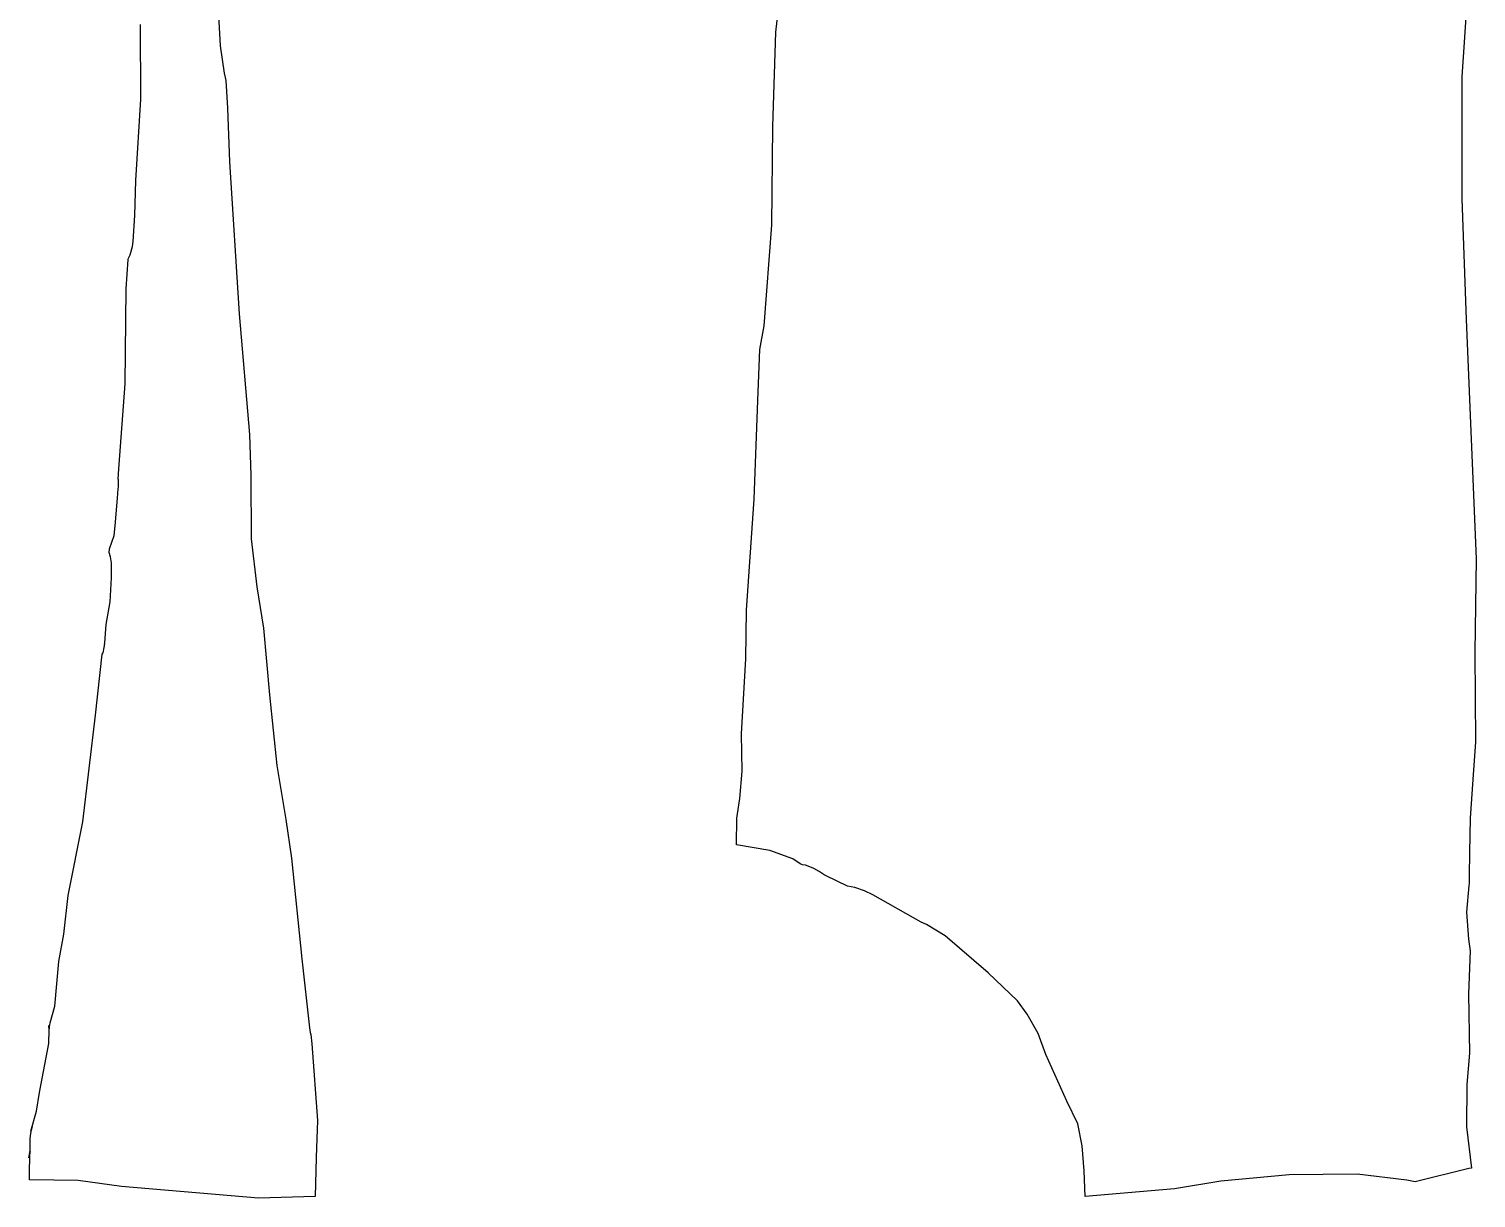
# Model space of a CAD drawing. Extents: x -2300 to 2026, y -6513 to 1502.
# Drawn here: x -1948.5 to -1883.7, y -3742.2 to -3689.8 of the extents above; entities that cross this region are included whole.
import ezdxf

# ---------------------------------------------------------------- set-up
doc = ezdxf.new("R2010")
doc.units = 0

msp = doc.modelspace()

# ---------------------------------------------------------------- linework, layer by layer
at = {"layer": 'Layer 1'}
for p, q in [((-1940.180348, -3686.329677), (-1939.945229, -3690.598137)), ((-1884.014053, -3687.280052), (-1884.334992, -3691.98195)), ((-1915.054937, -3689.976029), (-1914.892166, -3688.552359)), ((-1943.505062, -3692.979553), (-1943.52517, -3689.637133)), ((-1915.197902, -3694.204583), (-1915.054937, -3689.976029)), ((-1939.945229, -3690.598137), (-1939.778817, -3691.816697)), ((-1939.778817, -3691.816697), (-1939.698722, -3692.145838)), ((-1939.698722, -3692.145838), (-1939.616554, -3693.394878)), ((-1884.334992, -3691.98195), (-1884.328562, -3697.443328)), ((-1943.735545, -3696.624233), (-1943.505062, -3692.979553)), ((-1939.616554, -3693.394878), (-1939.52922, -3695.798348)), ((-1915.243553, -3698.626179), (-1915.197902, -3694.204583)), ((-1939.52922, -3695.798348), (-1939.101337, -3702.604678)), ((-1943.772227, -3698.196703), (-1943.735545, -3696.624233)), ((-1884.328562, -3697.443328), (-1884.135761, -3702.861703)), ((-1943.844066, -3699.356423), (-1943.772227, -3698.196703)), ((-1915.576863, -3703.136989), (-1915.243553, -3698.626179)), ((-1943.986157, -3699.952686), (-1943.875583, -3699.583752)), ((-1943.875583, -3699.583752), (-1943.844066, -3699.356423)), ((-1944.158792, -3701.477105), (-1944.065765, -3700.168585)), ((-1944.065765, -3700.168585), (-1944.056451, -3700.103604)), ((-1944.056451, -3700.103604), (-1943.986157, -3699.952686)), ((-1944.212534, -3705.745565), (-1944.158792, -3701.477105)), ((-1939.101337, -3702.604678), (-1938.644519, -3708.008938)), ((-1884.135761, -3702.861703), (-1883.691104, -3713.57335)), ((-1915.769098, -3704.197219), (-1915.576863, -3703.136989)), ((-1915.862633, -3706.488079), (-1915.769098, -3704.197219)), ((-1944.49623, -3709.541795), (-1944.212534, -3705.745565)), ((-1916.022843, -3710.901739), (-1915.862633, -3706.488079)), ((-1938.644519, -3708.008938), (-1938.576828, -3709.839848)), ((-1944.52, -3710.01), (-1944.49623, -3709.541795)), ((-1944.512185, -3710.005752), (-1944.52, -3710.01)), ((-1944.502872, -3710.22271), (-1944.512185, -3710.005752)), ((-1938.576828, -3709.839848), (-1938.557778, -3712.687178)), ((-1944.551534, -3710.86554), (-1944.518958, -3710.442843)), ((-1944.518958, -3710.442843), (-1944.512185, -3710.350345)), ((-1944.512185, -3710.350345), (-1944.509645, -3710.320923)), ((-1944.509645, -3710.320923), (-1944.507105, -3710.298698)), ((-1944.507105, -3710.298698), (-1944.504988, -3710.268218)), ((-1944.504988, -3710.268218), (-1944.502872, -3710.22271)), ((-1944.650741, -3712.09341), (-1944.551534, -3710.86554)), ((-1916.375267, -3715.881819), (-1916.022843, -3710.901739)), ((-1944.906031, -3713.13311), (-1944.694527, -3712.540392)), ((-1944.694527, -3712.540392), (-1944.650741, -3712.09341)), ((-1944.918943, -3713.301596), (-1944.906031, -3713.13311)), ((-1938.557778, -3712.687178), (-1938.316326, -3714.836197)), ((-1944.869858, -3713.485534), (-1944.918943, -3713.301596)), ((-1944.816624, -3713.75689), (-1944.869858, -3713.485534)), ((-1944.814507, -3714.434433), (-1944.816624, -3713.75689)), ((-1883.691104, -3713.57335), (-1883.749502, -3717.77259)), ((-1944.884801, -3715.503553), (-1944.814507, -3714.434433)), ((-1938.316326, -3714.836197), (-1938.017247, -3716.688508)), ((-1945.051192, -3716.518493), (-1944.884801, -3715.503553)), ((-1945.125614, -3717.343779), (-1945.051192, -3716.518493)), ((-1916.410404, -3718.059439), (-1916.375267, -3715.881819)), ((-1938.017247, -3716.688508), (-1937.748474, -3719.670776)), ((-1945.241755, -3717.855375), (-1945.19938, -3717.782986)), ((-1945.19938, -3717.782986), (-1945.146146, -3717.545285)), ((-1945.146146, -3717.545285), (-1945.123775, -3717.380212)), ((-1945.130694, -3717.402622), (-1945.125614, -3717.343779)), ((-1945.123775, -3717.380212), (-1945.130694, -3717.402622)), ((-1883.749502, -3717.77259), (-1883.717964, -3721.77435)), ((-1945.532182, -3720.587985), (-1945.241755, -3717.855375)), ((-1916.603676, -3721.425779), (-1916.410404, -3718.059439)), ((-1937.748474, -3719.670776), (-1937.409533, -3722.841638)), ((-1946.102685, -3725.368035), (-1945.532182, -3720.587985)), ((-1916.570614, -3723.093709), (-1916.603676, -3721.425779)), ((-1883.717964, -3721.77435), (-1883.840963, -3723.47191)), ((-1937.409533, -3722.841638), (-1937.006965, -3725.253358)), ((-1916.676024, -3724.317989), (-1916.570614, -3723.093709)), ((-1883.840963, -3723.47191), (-1883.953104, -3725.19635)), ((-1916.810898, -3725.203811), (-1916.676024, -3724.317989)), ((-1946.75432, -3728.660925), (-1946.102685, -3725.368035)), ((-1937.006965, -3725.253358), (-1936.760988, -3726.993248)), ((-1916.815131, -3726.390201), (-1916.810898, -3725.203811)), ((-1883.95, -3725.2), (-1883.979443, -3726.74156)), ((-1883.953104, -3725.19635), (-1883.95, -3725.2)), ((-1915.321701, -3726.639755), (-1916.815131, -3726.390201)), ((-1914.294257, -3727.017473), (-1915.321701, -3726.639755)), ((-1883.979443, -3726.74156), (-1883.998493, -3727.78126)), ((-1936.760988, -3726.993248), (-1936.288147, -3731.506178)), ((-1913.966741, -3727.240886), (-1914.294257, -3727.017473)), ((-1913.867512, -3727.281737), (-1913.966741, -3727.240886)), ((-1913.732638, -3727.302904), (-1913.867512, -3727.281737)), ((-1913.603966, -3727.347777), (-1913.732638, -3727.302904)), ((-1913.362646, -3727.453822), (-1913.603966, -3727.347777)), ((-1913.120796, -3727.580822), (-1913.362646, -3727.453822)), ((-1912.886693, -3727.736397), (-1913.120796, -3727.580822)), ((-1912.810747, -3727.777249), (-1912.886693, -3727.736397)), ((-1911.855752, -3728.247994), (-1912.810747, -3727.777249)), ((-1884.005266, -3728.124371), (-1884.007383, -3728.210519)), ((-1883.998493, -3727.78126), (-1884.005266, -3728.124371)), ((-1946.961541, -3730.392985), (-1946.75432, -3728.660925)), ((-1911.523479, -3728.29964), (-1911.855752, -3728.247994)), ((-1911.083722, -3728.457755), (-1911.523479, -3728.29964)), ((-1910.709052, -3728.633438), (-1911.083722, -3728.457755)), ((-1908.549002, -3729.849878), (-1910.709052, -3728.633438)), ((-1884.007383, -3728.210519), (-1884.125725, -3729.403889)), ((-1884.125725, -3729.403889), (-1884.023406, -3730.614199)), ((-1908.306623, -3729.958463), (-1908.549002, -3729.849878)), ((-1907.471029, -3730.475775), (-1908.306623, -3729.958463)), ((-1947.178583, -3731.614725), (-1946.961541, -3730.392985)), ((-1905.548659, -3732.128885), (-1907.471029, -3730.475775)), ((-1884.023406, -3730.614199), (-1883.948984, -3731.142094)), ((-1883.948984, -3731.142094), (-1884.036825, -3733.073974)), ((-1947.35634, -3733.622805), (-1947.178583, -3731.614725)), ((-1936.288147, -3731.506178), (-1935.94709, -3734.595868)), ((-1904.237639, -3733.382585), (-1905.548659, -3732.128885)), ((-1884.036825, -3733.073974), (-1883.979464, -3735.732714)), ((-1947.561508, -3734.373161), (-1947.35634, -3733.622805)), ((-1903.79477, -3733.986256), (-1904.237639, -3733.382585)), ((-1903.30125, -3734.849218), (-1903.79477, -3733.986256)), ((-1947.614115, -3734.686401), (-1947.619886, -3734.494022)), ((-1947.619886, -3734.494022), (-1947.612906, -3734.643617)), ((-1947.612906, -3734.643617), (-1947.561508, -3734.373161)), ((-1935.94709, -3734.595868), (-1935.932697, -3734.702336)), ((-1948.051325, -3737.490793), (-1947.630681, -3735.297083)), ((-1947.630681, -3735.297083), (-1947.614115, -3734.686401)), ((-1935.932697, -3734.702336), (-1935.915129, -3734.805206)), ((-1935.915129, -3734.805206), (-1935.891359, -3734.896646)), ((-1935.891359, -3734.896646), (-1935.847438, -3735.314686)), ((-1935.847438, -3735.314686), (-1935.59164, -3738.741346)), ((-1902.960193, -3735.787533), (-1903.30125, -3734.849218)), ((-1902.016078, -3737.872233), (-1902.960193, -3735.787533)), ((-1883.979464, -3735.732714), (-1884.108739, -3737.130981)), ((-1884.108739, -3737.130981), (-1884.116412, -3739.027084)), ((-1948.182579, -3738.325392), (-1948.051325, -3737.490793)), ((-1901.531342, -3738.896913), (-1902.016078, -3737.872233)), ((-1948.428048, -3739.218834), (-1948.182579, -3738.325392)), ((-1948.370178, -3739.020291), (-1948.428048, -3739.218834)), ((-1948.426566, -3739.328477), (-1948.381608, -3739.081886)), ((-1948.381608, -3739.081886), (-1948.370178, -3739.020291)), ((-1935.60897, -3739.1347), (-1935.649002, -3740.402286)), ((-1935.597537, -3738.776108), (-1935.60897, -3739.1347)), ((-1935.59164, -3738.741346), (-1935.597537, -3738.776108)), ((-1901.33807, -3739.875233), (-1901.531342, -3738.896913)), ((-1884.116412, -3739.027084), (-1883.895242, -3740.876834)), ((-1948.47, -3740.1), (-1948.457088, -3739.623963)), ((-1948.464285, -3739.546493), (-1948.426566, -3739.328477)), ((-1948.457088, -3739.623963), (-1948.464285, -3739.546493)), ((-1948.517942, -3740.42263), (-1948.469894, -3740.106401)), ((-1948.478678, -3740.209271), (-1948.517942, -3740.42263)), ((-1948.492089, -3741.078133), (-1948.478119, -3740.342805)), ((-1948.47254, -3740.146195), (-1948.478678, -3740.209271)), ((-1948.478119, -3740.342805), (-1948.472404, -3740.135584)), ((-1948.47, -3740.11), (-1948.47254, -3740.146195)), ((-1948.472404, -3740.135584), (-1948.47, -3740.11)), ((-1948.469894, -3740.106401), (-1948.47, -3740.1)), ((-1935.649002, -3740.402286), (-1935.702744, -3742.145776)), ((-1901.246609, -3740.994943), (-1901.33807, -3739.875233)), ((-1948.497804, -3741.394997), (-1948.492089, -3741.078133)), ((-1901.19545, -3742.144713), (-1901.246609, -3740.994943)), ((-1889.0143, -3741.151576), (-1892.057278, -3741.182744)), ((-1886.78499, -3741.42018), (-1889.0143, -3741.151576)), ((-1884.008928, -3740.889534), (-1886.421708, -3741.493205)), ((-1883.895242, -3740.876834), (-1884.008928, -3740.889534)), ((-1946.312414, -3741.428017), (-1948.497804, -3741.394997)), ((-1944.366804, -3741.694716), (-1946.312414, -3741.428017)), ((-1938.240044, -3742.218166), (-1944.366804, -3741.694716)), ((-1897.19879, -3741.799062), (-1901.19545, -3742.144713)), ((-1895.12296, -3741.457433), (-1897.19879, -3741.799062)), ((-1892.057278, -3741.182744), (-1895.12296, -3741.457433)), ((-1886.421708, -3741.493205), (-1886.78499, -3741.42018)), ((-1935.702744, -3742.145776), (-1938.240044, -3742.218166))]:
    msp.add_line(p, q, dxfattribs=at)

doc.saveas('drawing.dxf')
